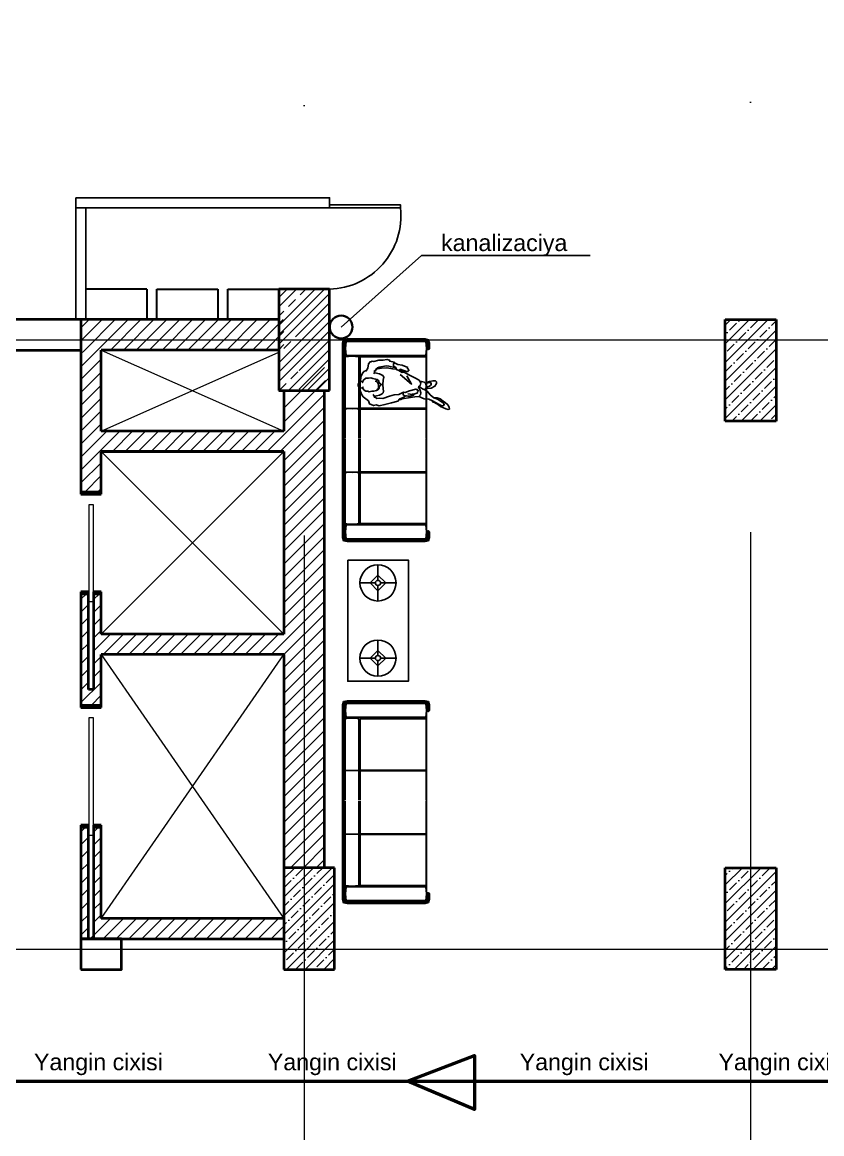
# Model space of a CAD drawing. Header units: millimetres. Extents: x 1531071 to 1560283, y -701792 to -691067.
# Drawn here: x 1546633 to 1547421, y -698457 to -697362 of the extents above; entities that cross this region are included whole.
import ezdxf

# ---------------------------------------------------------------- set-up
doc = ezdxf.new("R2010")
doc.units = ezdxf.units.MM
doc.header["$LTSCALE"] = 20
doc.header["$MEASUREMENT"] = 0
doc.linetypes.add('Dot & Dashed', pattern=[670.277762, 352.777767, -176.388884, 0, -141.111112])
for name, color, linetype, lineweight in [('0_Ном._пера__5', 5, 'Continuous', 0), ('OXLAR', 6, 'Continuous', 5), ('RAZMERI', 251, 'Continuous', 5), ('wall ext', 30, 'Continuous', 30)]:
    doc.layers.add(name, color=color, linetype=linetype, lineweight=lineweight)
for name, color, linetype in [('elektrika', 40, 'Continuous'), ('mebel', 21, 'Continuous'), ('PLEPO', 8, 'Continuous')]:
    doc.layers.add(name, color=color, linetype=linetype)
for name, color, linetype, lineweight, true_color in [('Двери ArchiCAD_Ном._пера__23', 7, 'Continuous', 40, 0xff6600), ('Двери ArchiCAD_Ном._пера__3', 7, 'Continuous', 20, 0xff6600), ('Двери ArchiCAD_Ном._пера__47', 7, 'Continuous', 25, 0x373737), ('Конструктив - Колонны_Ном._пера__202', 7, 'Continuous', 0, 0x38637a), ('Конструктив - Колонны_Ном._пера__28', 7, 'Continuous', 40, 0xffe4e1), ('Конструктив - Перегородки_Ном._пера__47', 7, 'Continuous', 25, 0x373737)]:
    doc.layers.add(name, color=color, linetype=linetype, lineweight=lineweight, true_color=true_color)
doc.styles.add('СГЕНЕРИР_СТИЛЬ_1', font='arial.ttf')
pattern_1 = [(45, (1539827.054, -704387.138), (-6.36396, 6.36396), [])]
pattern_2 = [(45, (1539827.054, -704387.138), (-9.192387, 9.192387), []), (45, (1539822.458, -704382.542), (-9.192387, 9.192387), [9.749999, -3.25, 0, -3.25])]

# ---------------------------------------------------------------- blocks, each defined once
blk = doc.blocks.new('werr')
at = {"layer": 'mebel'}
for p, q in [((1475467, -813384), (1475475, -813350)), ((1475475, -813350), (1475512, -813343)), ((1475475, -813350), (1475478, -813353)), ((1475478, -813353), (1475493, -813370)), ((1475480, -813384), (1475484, -813360)), ((1475512, -813357), (1475484, -813360)), ((1475494, -813370), (1475503, -813370)), ((1475494, -813505), (1475494, -813370)), ((1475497, -813404), (1475503, -813370)), ((1475503, -813370), (1476286, -813370)), ((1475512, -813343), (1476281, -813343)), ((1476281, -813357), (1475512, -813357)), ((1476281, -813370), (1475512, -813370)), ((1476314, -813351), (1476281, -813343)), ((1476305, -813360), (1476281, -813357)), ((1476295, -813370), (1476286, -813370)), ((1476286, -813370), (1476291, -813404)), ((1476311, -813353), (1476295, -813370)), ((1476295, -813383), (1476295, -813370)), ((1476305, -813360), (1476308, -813384)), ((1476311, -813353), (1476314, -813351)), ((1476314, -813351), (1476322, -813384)), ((1475467, -813505), (1475467, -813384)), ((1475480, -813505), (1475480, -813384)), ((1475494, -813384), (1475494, -813505)), ((1475495, -813438), (1475497, -813404)), ((1475497, -813472), (1475495, -813438)), ((1475503, -813505), (1475497, -813472)), ((1476291, -813472), (1476286, -813505)), ((1476291, -813404), (1476293, -813438)), ((1476293, -813438), (1476291, -813472)), ((1476295, -813430), (1476295, -813384)), ((1476295, -813430), (1476295, -813433)), ((1476299, -813437), (1476295, -813430)), ((1476295, -813433), (1476299, -813443)), ((1476295, -813434), (1476299, -813443)), ((1476295, -813513), (1476295, -813434)), ((1476299, -813437), (1476308, -813440)), ((1476299, -813443), (1476299, -813437)), ((1476299, -813443), (1476308, -813447)), ((1476304, -813445), (1476308, -813447)), ((1476308, -813384), (1476308, -813406)), ((1476308, -813440), (1476308, -813406)), ((1476318, -813437), (1476308, -813440)), ((1476308, -813440), (1476308, -813447)), ((1476308, -813447), (1476308, -813447)), ((1476308, -813447), (1476309, -813447)), ((1476309, -813447), (1476319, -813443)), ((1476318, -813437), (1476322, -813430)), ((1476318, -813443), (1476318, -813437)), ((1476319, -813443), (1476318, -813443)), ((1476322, -813433), (1476319, -813443)), ((1476322, -813384), (1476322, -813395)), ((1476322, -813395), (1476322, -813406)), ((1476322, -813406), (1476322, -813430)), ((1476322, -813430), (1476322, -813433)), ((1476322, -813433), (1476322, -813431)), ((1476322, -813433), (1476322, -813433)), ((1475467, -815176), (1475467, -813505)), ((1475480, -813505), (1475480, -815176)), ((1475492, -813519), (1475526, -813515)), ((1475492, -814323), (1475492, -813519)), ((1475494, -813505), (1475494, -813519)), ((1476286, -813505), (1475503, -813505)), ((1475526, -813515), (1475560, -813513)), ((1475560, -813513), (1475594, -813515)), ((1475594, -813515), (1475627, -813519)), ((1475627, -813519), (1475627, -814323)), ((1475635, -813513), (1475636, -813515)), ((1475636, -813515), (1475641, -813519)), ((1476289, -813519), (1475641, -813519)), ((1475641, -813519), (1475641, -814323)), ((1476287, -813508), (1476287, -813513)), ((1476289, -813519), (1476293, -813515)), ((1476289, -814323), (1476289, -813519)), ((1476293, -813515), (1476295, -813513)), ((1476295, -813513), (1476295, -814329)), ((1475526, -814029), (1475492, -814025)), ((1475494, -814034), (1475494, -814025)), ((1475560, -814028), (1475526, -814029)), ((1475560, -814031), (1475526, -814029)), ((1475594, -814029), (1475560, -814028)), ((1475594, -814029), (1475560, -814031)), ((1475593, -814029), (1475594, -814029)), ((1475594, -814029), (1475593, -814029)), ((1475627, -814025), (1475594, -814029)), ((1475635, -814028), (1475636, -814029)), ((1475636, -814029), (1475635, -814031)), ((1475641, -814025), (1475636, -814029)), ((1476289, -814025), (1475641, -814025)), ((1476293, -814029), (1476289, -814025)), ((1476295, -814028), (1476293, -814029)), ((1476295, -814031), (1476293, -814029)), ((1475526, -814029), (1475492, -814034)), ((1475627, -814034), (1475594, -814029)), ((1475636, -814029), (1475641, -814034)), ((1476289, -814034), (1475641, -814034)), ((1476293, -814029), (1476289, -814034)), ((1475492, -814332), (1475492, -815163)), ((1475627, -815163), (1475627, -814332)), ((1475641, -814332), (1475641, -815163)), ((1476289, -814332), (1476289, -815163)), ((1476295, -815169), (1476295, -814326)), ((1475526, -814656), (1475492, -814652)), ((1475526, -814656), (1475492, -814661)), ((1475494, -814661), (1475494, -814652)), ((1475560, -814655), (1475526, -814656)), ((1475560, -814658), (1475526, -814656)), ((1475594, -814656), (1475560, -814655)), ((1475594, -814656), (1475560, -814658)), ((1475593, -814656), (1475594, -814656)), ((1475594, -814656), (1475593, -814656)), ((1475627, -814652), (1475594, -814656)), ((1475627, -814661), (1475594, -814656)), ((1475635, -814655), (1475636, -814656)), ((1475636, -814656), (1475635, -814658)), ((1475641, -814652), (1475636, -814656)), ((1475636, -814656), (1475641, -814661)), ((1476289, -814652), (1475641, -814652)), ((1476289, -814661), (1475641, -814661)), ((1476293, -814656), (1476289, -814652)), ((1476293, -814656), (1476289, -814661)), ((1476295, -814655), (1476293, -814656)), ((1476295, -814658), (1476293, -814656)), ((1475467, -815298), (1475467, -815176)), ((1475480, -815298), (1475480, -815176)), ((1475492, -815163), (1475526, -815167)), ((1475494, -815176), (1475494, -815163)), ((1475494, -815298), (1475494, -815176)), ((1475494, -815311), (1475494, -815176)), ((1475495, -815244), (1475497, -815210)), ((1475497, -815210), (1475503, -815176)), ((1475503, -815176), (1476286, -815176)), ((1475526, -815167), (1475560, -815169)), ((1475560, -815169), (1475594, -815167)), ((1475594, -815167), (1475627, -815163)), ((1475635, -815169), (1475641, -815163)), ((1475641, -815163), (1476289, -815163)), ((1476286, -815176), (1476291, -815210)), ((1476287, -815179), (1476286, -815179)), ((1476287, -815169), (1476287, -815179)), ((1476289, -815163), (1476295, -815169)), ((1476291, -815210), (1476293, -815244)), ((1476295, -815248), (1476295, -815169)), ((1475475, -815332), (1475467, -815298)), ((1475475, -815332), (1475478, -815329)), ((1475512, -815338), (1475475, -815332)), ((1475478, -815329), (1475484, -815322)), ((1475484, -815322), (1475480, -815298)), ((1475490, -815314), (1475484, -815322)), ((1475484, -815322), (1475512, -815325)), ((1475490, -815314), (1475493, -815311)), ((1476295, -815311), (1475494, -815311)), ((1475497, -815278), (1475495, -815244)), ((1475503, -815311), (1475497, -815278)), ((1476286, -815311), (1475503, -815311)), ((1475512, -815311), (1476281, -815311)), ((1475512, -815325), (1476281, -815325)), ((1476281, -815338), (1475512, -815338)), ((1476281, -815325), (1476305, -815321)), ((1476281, -815338), (1476314, -815331)), ((1476291, -815278), (1476286, -815311)), ((1476293, -815244), (1476291, -815278)), ((1476295, -815248), (1476299, -815239)), ((1476295, -815252), (1476299, -815245)), ((1476295, -815298), (1476295, -815248)), ((1476295, -815299), (1476295, -815311)), ((1476298, -815315), (1476295, -815312)), ((1476305, -815321), (1476298, -815315)), ((1476308, -815235), (1476299, -815239)), ((1476299, -815239), (1476299, -815245)), ((1476299, -815245), (1476308, -815242)), ((1476304, -815237), (1476308, -815235)), ((1476308, -815298), (1476305, -815321)), ((1476305, -815321), (1476311, -815328)), ((1476308, -815235), (1476308, -815235)), ((1476309, -815235), (1476308, -815235)), ((1476308, -815242), (1476308, -815235)), ((1476308, -815242), (1476318, -815245)), ((1476308, -815275), (1476308, -815242)), ((1476308, -815275), (1476308, -815298)), ((1476319, -815239), (1476309, -815235)), ((1476314, -815331), (1476311, -815328)), ((1476314, -815331), (1476322, -815298)), ((1476319, -815239), (1476318, -815239)), ((1476318, -815245), (1476322, -815252)), ((1476322, -815248), (1476319, -815239)), ((1476322, -815248), (1476322, -815250)), ((1476322, -815248), (1476322, -815248)), ((1476322, -815252), (1476322, -815248)), ((1476322, -815298), (1476322, -815252))]:
    blk.add_line(p, q, dxfattribs=at)
blk = doc.blocks.new('Lamp - Table')
at = {"linetype": 'Continuous'}
for p, q in [((0, 7), (0, 1)), ((-1, 0), (-7, 0)), ((0, 3), (-3, 0)), ((-3, 0), (0, -3)), ((3, 0), (0, 3)), ((0, -3), (3, 0)), ((1, 0), (7, 0)), ((0, -1), (0, -7))]:
    blk.add_line(p, q, dxfattribs=at)
for radius in [7, 1]:
    blk.add_circle((0, 0), radius, dxfattribs=at)

msp = doc.modelspace()

# ---------------------------------------------------------------- hatches: boundary and pattern name
at = {"layer": 'Конструктив - Колонны_Ном._пера__202', "linetype": 'Continuous'}
h = msp.add_hatch(dxfattribs=at)
h.set_pattern_fill('БЛОКИ_ЭФФЕКТИВНЫЕ', color=1, scale=0.1, style=0, pattern_type=2)
h.set_pattern_definition(pattern_1)
h.paths.add_polyline_path([(1546691.1, -697684.9), (1546891.1, -697684.9), (1546891.1, -697654.9), (1546691.1, -697654.9)])
h = msp.add_hatch(dxfattribs=at)
h.set_pattern_fill('ЖЕЛЕЗОБЕТОН__ГОСТ_', color=1, scale=0.1, style=0, pattern_type=2)
h.set_pattern_definition(pattern_2)
h.paths.add_polyline_path([(1547326.1, -697654.9), (1547376.1, -697654.9), (1547376.1, -697754.9), (1547326.1, -697754.9)])
h = msp.add_hatch(dxfattribs=at)
h.set_pattern_fill('БЛОКИ_ЭФФЕКТИВНЫЕ', color=1, scale=0.1, style=0, pattern_type=2)
h.set_pattern_definition(pattern_1)
h.paths.add_polyline_path([(1546711.1, -697684.9), (1546691.1, -697684.9), (1546691.1, -697824.9), (1546711.1, -697824.9)])
h = msp.add_hatch(dxfattribs=at)
h.set_pattern_fill('БЛОКИ_ЭФФЕКТИВНЫЕ', color=1, scale=0.1, style=0, pattern_type=2)
h.set_pattern_definition(pattern_1)
h.paths.add_polyline_path([(1546711.1, -697784.9), (1546891.1, -697784.9), (1546891.1, -697764.9), (1546711.1, -697764.9)])
h = msp.add_hatch(dxfattribs=at)
h.set_pattern_fill('БЛОКИ_ЭФФЕКТИВНЫЕ', color=1, scale=0.1, style=0, pattern_type=2)
h.set_pattern_definition(pattern_1)
h.paths.add_polyline_path([(1546691.1, -698034.9), (1546711.1, -698034.9), (1546711.1, -697924.9), (1546703.6, -697924.9), (1546703.6, -698019.4), (1546698.6, -698019.4), (1546698.6, -697924.9), (1546691.1, -697924.9)])
h = msp.add_hatch(dxfattribs=at)
h.set_pattern_fill('БЛОКИ_ЭФФЕКТИВНЫЕ', color=1, scale=0.1, style=0, pattern_type=2)
h.set_pattern_definition(pattern_1)
h.paths.add_polyline_path([(1546711.1, -697984.9), (1546891.1, -697984.9), (1546891.1, -697964.9), (1546711.1, -697964.9)])
h = msp.add_hatch(dxfattribs=at)
h.set_pattern_fill('БЛОКИ_ЭФФЕКТИВНЫЕ', color=1, scale=0.1, style=0, pattern_type=2)
h.set_pattern_definition(pattern_1)
h.paths.add_polyline_path([(1546691.1, -698154.9), (1546691.1, -698264.9), (1546698.6, -698257.4), (1546698.6, -698154.9)])
h = msp.add_hatch(dxfattribs=at)
h.set_pattern_fill('БЛОКИ_ЭФФЕКТИВНЫЕ', color=1, scale=0.1, style=0, pattern_type=2)
h.set_pattern_definition(pattern_1)
h.paths.add_polyline_path([(1546703.6, -698252.4), (1546711.1, -698244.9), (1546711.1, -698154.9), (1546703.6, -698154.9)])
h = msp.add_hatch(dxfattribs=at)
h.set_pattern_fill('ЖЕЛЕЗОБЕТОН__ГОСТ_', color=1, scale=0.1, style=0, pattern_type=2)
h.set_pattern_definition(pattern_2)
h.paths.add_polyline_path([(1546891.1, -698294.9), (1546941.1, -698294.9), (1546941.1, -698194.9), (1546891.1, -698194.9)])
h = msp.add_hatch(dxfattribs=at)
h.set_pattern_fill('ЖЕЛЕЗОБЕТОН__ГОСТ_', color=1, scale=0.1, style=0, pattern_type=2)
h.set_pattern_definition(pattern_2)
h.paths.add_polyline_path([(1547326.1, -698194.9), (1547376.1, -698194.9), (1547376.1, -698294.9), (1547326.1, -698294.9)])
h = msp.add_hatch(dxfattribs=at)
h.set_pattern_fill('БЛОКИ_ЭФФЕКТИВНЫЕ', color=1, scale=0.1, style=0, pattern_type=2)
h.set_pattern_definition(pattern_1)
h.paths.add_polyline_path([(1546891.1, -698244.9), (1546711.1, -698244.9), (1546691.1, -698264.9), (1546891.1, -698264.9)])

# ---------------------------------------------------------------- linework, layer by layer
at = {"color": 0, "lineweight": 30, "ltscale": 0.5}
msp.add_line((1546755.9, -697624.9), (1546695.9, -697624.9), dxfattribs=at)
at = {"color": 0, "ltscale": 0.5}
msp.add_line((1546703.6, -698264.9), (1546691.1, -698264.9), dxfattribs=at)
at = {"color": 0, "lineweight": 30, "ltscale": 0.5, "flags": 128}
for points in [[(1546755.9, -697624.9), (1546755.9, -697654.9)], [(1546765.9, -697654.9), (1546765.9, -697624.9)], [(1546765.9, -697624.9), (1546825.9, -697624.9)], [(1546825.9, -697624.9), (1546825.9, -697654.9)], [(1546835.9, -697624.9), (1546886.1, -697624.9)], [(1546835.9, -697654.9), (1546835.9, -697624.9)]]:
    msp.add_lwpolyline(points, dxfattribs=at)
at = {"layer": '0_Ном._пера__5', "color": 0, "linetype": 'Continuous'}
for p, q in [((1546711.1, -697684.9), (1546891.1, -697764.9)), ((1546711.1, -697764.9), (1546886.1, -697687.1)), ((1546711.1, -697964.9), (1546891.1, -697784.9)), ((1546711.1, -697784.9), (1546891.1, -697964.9)), ((1546711.1, -698244.9), (1546891.1, -697984.9)), ((1546711.1, -697984.9), (1546891.1, -698244.9))]:
    msp.add_line(p, q, dxfattribs=at)
at = {"layer": 'OXLAR', "color": 6, "linetype": 'Dot & Dashed', "ltscale": 0.15}
for p, q in [((1546911.1, -695856.6), (1546911.1, -699160.2)), ((1547351.1, -695853.3), (1547351.1, -699157)), ((1544397.2, -697674.9), (1550288.3, -697674.9)), ((1544397.2, -698274.9), (1550288.3, -698274.9))]:
    msp.add_line(p, q, dxfattribs=at)
at = {"layer": 'PLEPO', "color": 1}
for p, q in [((1546999.7, -697697.5, -45.4), (1546999, -697698.4, -45.4)), ((1546999, -697698.4, -45.4), (1546999.1, -697700.2, -45.4)), ((1546999.1, -697700.2, -45.4), (1546999.9, -697701.4, -45.4)), ((1546984.2, -697715.5, -45.4), (1546984.9, -697717.7, -45.4)), ((1546985.2, -697719.9, -45.4), (1546984.7, -697722.2, -45.4)), ((1547009.3, -697727.1, -45.4), (1547008.5, -697727.8, -45.4)), ((1547008.5, -697727.8, -45.4), (1547008.5, -697728.8, -45.4)), ((1547008.5, -697728.8, -45.4), (1547009.4, -697729.7, -45.4)), ((1547009.4, -697729.7, -45.4), (1547010.4, -697729.9, -45.4)), ((1547015.4, -697728.2, -45.4), (1547013.4, -697728, -45.4)), ((1547016.7, -697728.6, -45.4), (1547015.4, -697728.2, -45.4)), ((1547018, -697728.5, -45.4), (1547016.7, -697728.6, -45.4)), ((1547019.2, -697728.5, -45.4), (1547018, -697728.5, -45.4))]:
    msp.add_line(p, q, dxfattribs=at)
at = {"layer": 'PLEPO', "color": 1, "elevation": -45.4}
for points in [[(1546966.5, -697715.5), (1546966.8, -697711.2), (1546968.1, -697708.4), (1546970, -697706), (1546971.5, -697705.5), (1546972.2, -697705.5), (1546973.8, -697702.7), (1546974.4, -697698.4), (1546976.1, -697696.5), (1546976.8, -697696.5), (1546978.2, -697695.9), (1546979.6, -697696.2), (1546984.7, -697694.9), (1546988.7, -697694.9), (1546992.8, -697694.1), (1546995.2, -697694.9), (1546995.5, -697695.9), (1546999.9, -697696.8), (1547000.7, -697697.9), (1547003.4, -697699.2), (1547007.7, -697699.8), (1547013.1, -697702.2), (1547012.7, -697702.8), (1547013.7, -697703.5), (1547013.8, -697704.3), (1547014.3, -697705.2), (1547013.7, -697705.7), (1547013.1, -697705.7), (1547012.9, -697706.3), (1547005.8, -697703.8), (1547005.3, -697704.3), (1547008.6, -697706.6), (1547007.8, -697707), (1547004.5, -697705.1), (1547002.1, -697704.1), (1547001.5, -697702.2), (1547000.5, -697701.4), (1547000.2, -697702), (1546994.5, -697700.8), (1546992, -697700.5), (1546984.9, -697701.7), (1546983.3, -697702.4), (1546983.1, -697703.5), (1546982.2, -697703.2), (1546981.5, -697705.5), (1546980.4, -697705.2), (1546980.4, -697707.1), (1546979.8, -697708.2)], [(1546980.6, -697707.4), (1546985.3, -697708.2), (1546988.7, -697710.1), (1546989.6, -697711.7), (1546989, -697714.4), (1546988.5, -697718.8), (1546989, -697723.1), (1546989.4, -697725.3), (1546988.8, -697727.2), (1546987.9, -697728), (1546985.2, -697729.4), (1546982.5, -697729.9), (1546980.4, -697730.2)], [(1546983.3, -697703.3), (1546987.2, -697702.7), (1546992.6, -697702.4), (1546998.3, -697703.5), (1547001.6, -697703.8)], [(1547009.1, -697706.3), (1547015, -697709.6), (1547020.3, -697712.3), (1547024.3, -697714.7), (1547026.2, -697717.1), (1547025.3, -697719.9), (1547023.8, -697721), (1547025.3, -697724.7), (1547026, -697727.1), (1547025.6, -697729), (1547024.1, -697730.5), (1547020.2, -697731), (1547015.9, -697731.6), (1547007.8, -697732.9), (1547005.8, -697733.9)], [(1547005.8, -697709), (1547016.9, -697718.4), (1547012.1, -697710.4)], [(1546982.6, -697724.2), (1546983.9, -697723.1), (1546984.2, -697721), (1546984.4, -697718.4), (1546983, -697716.1), (1546981.5, -697715.7), (1546982.2, -697715.5), (1546982.5, -697714.4), (1546981.5, -697713.6)], [(1547024.1, -697721.2), (1547025.6, -697721.8), (1547027.8, -697723.1), (1547030, -697724.1), (1547032.2, -697725.5), (1547035.2, -697729), (1547038.9, -697732.1), (1547042.4, -697733.4), (1547048.5, -697737.2), (1547049.2, -697738.6), (1547048.5, -697739.6), (1547046.8, -697739.7), (1547043.3, -697738.1), (1547040.5, -697736.4), (1547037.4, -697734.8), (1547034, -697733.2), (1547029.4, -697732.8), (1547027.2, -697732), (1547024.5, -697730.5)], [(1547030.2, -697723.4), (1547031.3, -697722), (1547031.3, -697720.6), (1547031, -697718.2), (1547029.4, -697716.5), (1547026.7, -697716), (1547025.7, -697716.1)], [(1547031.6, -697721.4), (1547034, -697720.9), (1547035.7, -697719.8), (1547036.3, -697718.7), (1547036.3, -697717.4), (1547034.8, -697716.8), (1547032.1, -697717.4), (1547030.8, -697717.9)], [(1547031, -697717.2), (1547034.6, -697716), (1547038.2, -697715.2), (1547040.5, -697715.3), (1547041.6, -697716.3), (1547041.4, -697717.9), (1547040, -697720.6), (1547036.3, -697722.5), (1547031.6, -697722.8)], [(1546978.8, -697728.6), (1546979.8, -697729.4), (1546980.1, -697731.2), (1546981.2, -697731.2), (1546982.6, -697732.6), (1546985.2, -697732.3), (1546988.7, -697732.6), (1546995.3, -697730.2), (1546999.9, -697729.1), (1547004.3, -697728.8), (1547008.9, -697726.4), (1547010.7, -697726.6), (1547015, -697725), (1547021, -697723.3), (1547021.8, -697723.7), (1547022.6, -697723.7), (1547022.7, -697724.5), (1547023.7, -697725), (1547022.6, -697726.3), (1547023, -697726.9), (1547019.2, -697728.5), (1547018.9, -697729.4), (1547015.7, -697730.2), (1547013.1, -697730.2), (1547011.6, -697729.9), (1547010.7, -697730.4), (1547009.6, -697731.3), (1547005.3, -697733.1), (1547003.5, -697735.3), (1546997.2, -697737), (1546990.6, -697738.6), (1546984.9, -697739.7), (1546982, -697738.9), (1546979.5, -697739.6), (1546975.4, -697738), (1546974.6, -697735), (1546971.9, -697732.8), (1546969.3, -697731), (1546967.6, -697728.5), (1546966.3, -697724.8), (1546966.3, -697722.6)], [(1547039.5, -697732), (1547042, -697731.8), (1547045.1, -697732.9), (1547048.1, -697735.3), (1547050.1, -697736.6), (1547052.7, -697738.9), (1547054.1, -697741), (1547054.2, -697743), (1547053, -697743.4), (1547050.6, -697742.9), (1547047.6, -697741.5), (1547045.5, -697740.4), (1547043.3, -697738.8), (1547039.4, -697736.7), (1547037.9, -697736.1), (1547037.3, -697735)]]:
    msp.add_lwpolyline(points, dxfattribs=at)
msp.add_lwpolyline([(1546987, -697718.4), (1546986.1, -697717.7), (1546985, -697717.2), (1546984.5, -697715.2), (1546983, -697713.8), (1546978.7, -697712.8), (1546976.8, -697712.2), (1546974.6, -697712.5), (1546971.9, -697712.7), (1546969.8, -697714.1), (1546968.9, -697715.5), (1546968.7, -697717.1), (1546968.4, -697716), (1546966.8, -697715.7), (1546965.5, -697716.5), (1546964.4, -697718.4), (1546964.4, -697720.1), (1546964.9, -697721.4), (1546966.3, -697722.2), (1546968.2, -697722.3), (1546969, -697721.4), (1546969, -697722.9), (1546970.3, -697724.5), (1546972, -697725.5), (1546973.8, -697725.5), (1546975.2, -697726), (1546977.7, -697725.5), (1546979.6, -697725.3), (1546982.2, -697724.8), (1546983.6, -697724.1), (1546985, -697722.5), (1546985.3, -697720.4), (1546986, -697720), (1546987.1, -697718.9)], close=True, dxfattribs=at)
at = {"layer": 'wall ext', "color": 0, "lineweight": -3, "ltscale": 0.5}
for points in [[(1546936.1, -697544.9), (1546936.1, -697534.9), (1546685.9, -697534.9)], [(1546685.9, -697654.9), (1546685.9, -697534.9)], [(1546926.1, -697544.9), (1546686.1, -697544.9)], [(1546695.9, -697654.9), (1546695.9, -697544.9)], [(1546926.1, -697544.9), (1546936.1, -697544.9)]]:
    msp.add_lwpolyline(points, dxfattribs=at)
at = {"layer": 'wall ext', "color": 32, "lineweight": -3, "ltscale": 0.5, "true_color": 0xcd6928}
msp.add_lwpolyline([(1547006.1, -697544.9), (1546936.1, -697544.9), (1546936.1, -697542), (1547006.1, -697542)], close=True, dxfattribs=at)
msp.add_lwpolyline([(1546936.1, -697544.9), (1547006.1, -697544.9, -0.437489), (1546936.1, -697624.9, -1.02754)], format="xyb", dxfattribs=at)
at = {"layer": 'wall ext', "color": 4, "lineweight": -3, "ltscale": 0.5}
msp.add_lwpolyline([(1546947.5, -697662.2), (1547026.7, -697591.9), (1547192.8, -697591.9)], dxfattribs=at)
at = {"layer": 'wall ext', "color": 0, "lineweight": -3, "ltscale": 0.5}
msp.add_lwpolyline([(1546954, -697891.7), (1547013.8, -697891.7), (1547013.8, -698011.1), (1546954, -698011.1)], close=True, dxfattribs=at)
at = {"layer": 'wall ext', "color": 1, "lineweight": 50, "ltscale": 0.5}
msp.add_lwpolyline([(1546337.5, -698405.1), (1548262.4, -698405.1), (1548261.2, -698237.7)], dxfattribs=at)
msp.add_lwpolyline([(1547013, -698405.1), (1547078.8, -698379.8), (1547078.8, -698433), (1547013, -698405.1)], close=True, dxfattribs=at)
at = {"layer": 'wall ext', "color": 4, "lineweight": 35, "ltscale": 0.5}
msp.add_circle((1546947.5, -697662.2), 11.2, dxfattribs=at)
at = {"layer": 'Двери ArchiCAD_Ном._пера__23', "color": 0, "linetype": 'Continuous'}
for p, q in [((1546711.1, -697824.9), (1546691.1, -697824.9)), ((1546691.1, -697824.9), (1546691.1, -697826.9)), ((1546691.1, -697826.9), (1546711.1, -697826.9)), ((1546711.1, -697826.9), (1546711.1, -697824.9)), ((1546698.6, -697922.9), (1546691.1, -697922.9)), ((1546691.1, -697922.9), (1546691.1, -697924.9)), ((1546691.1, -697924.9), (1546698.6, -697924.9)), ((1546698.6, -697924.9), (1546698.6, -697922.9)), ((1546711.1, -697922.9), (1546703.6, -697922.9)), ((1546703.6, -697922.9), (1546703.6, -697924.9)), ((1546703.6, -697924.9), (1546711.1, -697924.9)), ((1546711.1, -697924.9), (1546711.1, -697922.9)), ((1546711.1, -698034.9), (1546691.1, -698034.9)), ((1546691.1, -698034.9), (1546691.1, -698036.9)), ((1546691.1, -698036.9), (1546711.1, -698036.9)), ((1546711.1, -698036.9), (1546711.1, -698034.9)), ((1546698.6, -698152.9), (1546691.1, -698152.9)), ((1546691.1, -698152.9), (1546691.1, -698154.9)), ((1546691.1, -698154.9), (1546698.6, -698154.9)), ((1546698.6, -698154.9), (1546698.6, -698152.9)), ((1546711.1, -698152.9), (1546703.6, -698152.9)), ((1546703.6, -698152.9), (1546703.6, -698154.9)), ((1546703.6, -698154.9), (1546711.1, -698154.9)), ((1546711.1, -698154.9), (1546711.1, -698152.9))]:
    msp.add_line(p, q, dxfattribs=at)
at = {"layer": 'Двери ArchiCAD_Ном._пера__3', "color": 0, "linetype": 'Continuous'}
for p, q in [((1546699.1, -697932.9), (1546699.1, -697836.9)), ((1546699.1, -697836.9), (1546703.1, -697836.9)), ((1546703.1, -697836.9), (1546703.1, -697932.9)), ((1546703.1, -697932.9), (1546699.1, -697932.9)), ((1546699.1, -698162.9), (1546699.1, -698046.9)), ((1546699.1, -698046.9), (1546703.1, -698046.9)), ((1546703.1, -698046.9), (1546703.1, -698162.9)), ((1546703.1, -698162.9), (1546699.1, -698162.9))]:
    msp.add_line(p, q, dxfattribs=at)
at = {"layer": 'Двери ArchiCAD_Ном._пера__47', "color": 0, "linetype": 'Continuous'}
for p, q in [((1546691.1, -697824.9), (1546711.1, -697824.9)), ((1546691.1, -697924.9), (1546698.6, -697924.9)), ((1546703.6, -697924.9), (1546711.1, -697924.9)), ((1546691.1, -698034.9), (1546711.1, -698034.9)), ((1546691.1, -698154.9), (1546698.6, -698154.9)), ((1546703.6, -698154.9), (1546711.1, -698154.9))]:
    msp.add_line(p, q, dxfattribs=at)
at = {"layer": 'Конструктив - Колонны_Ном._пера__202', "color": 1, "linetype": 'Continuous'}
for p, q in [((1546886.1, -697642.4), (1546903.6, -697624.9)), ((1546886.1, -697660.7), (1546922, -697624.9)), ((1546886.1, -697669.9), (1546931.1, -697624.9)), ((1546886.1, -697679.1), (1546936.1, -697629.1)), ((1546886.4, -697632.9), (1546893.3, -697626)), ((1546907.1, -697630.6), (1546912.8, -697624.9)), ((1546895.6, -697642.1), (1546902.5, -697635.2)), ((1546904.8, -697651.3), (1546911.7, -697644.4)), ((1546906.1, -697668.3), (1546936.1, -697638.3)), ((1546886.1, -697651.6), (1546891, -697646.7)), ((1546886.1, -697697.5), (1546936.1, -697647.5)), ((1546893.3, -697662.8), (1546900.2, -697655.9)), ((1546925.5, -697649), (1546926.1, -697648.3)), ((1546886.1, -697706.7), (1546936.1, -697656.7)), ((1546886.1, -697715.9), (1546936.1, -697665.9)), ((1546886.1, -697669.9), (1546888.7, -697667.4)), ((1546902.5, -697672), (1546909.4, -697665.1)), ((1546923.2, -697669.7), (1546926.1, -697666.7)), ((1546891, -697683.5), (1546897.9, -697676.6)), ((1546906.1, -697705.1), (1546936.1, -697675.1)), ((1546909.4, -697701.8), (1546936.1, -697675.1)), ((1546886.1, -697688.3), (1546886.4, -697688.1)), ((1546895.5, -697724.9), (1546936.1, -697684.3)), ((1546900.2, -697692.7), (1546907.1, -697685.8)), ((1546888.7, -697704.1), (1546895.6, -697697.3)), ((1546906.1, -697723.5), (1546936.1, -697693.5)), ((1546891.1, -697742.2), (1546931.1, -697702.2)), ((1546897.9, -697713.3), (1546904.8, -697706.4)), ((1546913.9, -697724.9), (1546936.1, -697702.7)), ((1546886.4, -697724.8), (1546893.3, -697717.9)), ((1546892.1, -697754.9), (1546932.1, -697714.9)), ((1546907.1, -697722.5), (1546914, -697715.6)), ((1546923.1, -697724.9), (1546936.1, -697711.9)), ((1546886.1, -697725.8), (1546887, -697724.9)), ((1546891.1, -697768.5), (1546931.1, -697728.5)), ((1546923.1, -697724.9), (1546923.2, -697724.8)), ((1546891.1, -697781.3), (1546931.1, -697741.3)), ((1546891.1, -697794), (1546930.2, -697754.9)), ((1546891.1, -697806.7), (1546931.1, -697766.7)), ((1546891.1, -697819.4), (1546931.1, -697779.4)), ((1546891.1, -697832.2), (1546931.1, -697792.2)), ((1546891.1, -697844.9), (1546931.1, -697804.9)), ((1546891.1, -697857.6), (1546931.1, -697817.6)), ((1546891.1, -697870.4), (1546931.1, -697830.4)), ((1546891.1, -697883.1), (1546931.1, -697843.1)), ((1546891.1, -697895.8), (1546931.1, -697855.8)), ((1546891.1, -697908.5), (1546931.1, -697868.5)), ((1546891.1, -697921.3), (1546931.1, -697881.3)), ((1546891.1, -697934), (1546931.1, -697894)), ((1546891.1, -697946.7), (1546931.1, -697906.7)), ((1546891.1, -697959.4), (1546931.1, -697919.4)), ((1546891.1, -697972.2), (1546931.1, -697932.2)), ((1546891.1, -697984.9), (1546931.1, -697944.9)), ((1546891.1, -697997.6), (1546931.1, -697957.6)), ((1546891.1, -698010.4), (1546931.1, -697970.4)), ((1546891.1, -698023.1), (1546931.1, -697983.1)), ((1546891.1, -698035.8), (1546931.1, -697995.8)), ((1546891.1, -698048.5), (1546931.1, -698008.5)), ((1546891.1, -698061.3), (1546931.1, -698021.3)), ((1546891.1, -698074), (1546931.1, -698034)), ((1546891.1, -698086.7), (1546931.1, -698046.7)), ((1546891.1, -698099.5), (1546931.1, -698059.5)), ((1546891.1, -698112.2), (1546931.1, -698072.2)), ((1546891.1, -698124.9), (1546931.1, -698084.9)), ((1546891.1, -698137.6), (1546931.1, -698097.6)), ((1546891.1, -698150.4), (1546931.1, -698110.4)), ((1546891.1, -698163.1), (1546931.1, -698123.1)), ((1546891.1, -698175.8), (1546931.1, -698135.8)), ((1546891.1, -698188.5), (1546931.1, -698148.5)), ((1546897.5, -698194.9), (1546931.1, -698161.3)), ((1546910.3, -698194.9), (1546931.1, -698174)), ((1546923, -698194.9), (1546931.1, -698186.7))]:
    msp.add_line(p, q, dxfattribs=at)
at = {"layer": 'Конструктив - Колонны_Ном._пера__28', "color": 0, "linetype": 'Continuous'}
for p, q in [((1546936.1, -697624.9), (1546886.1, -697624.9)), ((1546886.1, -697624.9), (1546886.1, -697724.9)), ((1546931.1, -697624.9), (1546931.1, -697624.9)), ((1546936.1, -697724.8), (1546936.1, -697624.9)), ((1546936.1, -697624.9), (1546936.1, -697624.9)), ((1547326.1, -697654.9), (1547376.1, -697654.9)), ((1547326.1, -697754.9), (1547326.1, -697654.9)), ((1547376.1, -697654.9), (1547376.1, -697754.9)), ((1546886.1, -697684.9), (1546711.1, -697684.9)), ((1546886.1, -697724.9), (1546936.1, -697724.9)), ((1546931.1, -697724.9), (1546931.1, -697724.8)), ((1546931.1, -697994.9), (1546931.1, -697724.9)), ((1546936.1, -697724.9), (1546936.1, -697724.8)), ((1547376.1, -697754.9), (1547326.1, -697754.9)), ((1546891.1, -697784.9), (1546711.1, -697784.9)), ((1546698.6, -698019.4), (1546698.6, -697924.9)), ((1546703.6, -697924.9), (1546703.6, -698019.4)), ((1546891.1, -697984.9), (1546711.1, -697984.9)), ((1546703.6, -698019.4), (1546698.6, -698019.4)), ((1546698.6, -698264.9), (1546698.6, -698154.9)), ((1546703.6, -698154.9), (1546703.6, -698264.9)), ((1546941.1, -698194.9), (1546891.1, -698194.9)), ((1546891.1, -698194.9), (1546891.1, -698294.9)), ((1546941.1, -698294.9), (1546941.1, -698194.9)), ((1547326.1, -698194.9), (1547376.1, -698194.9)), ((1547326.1, -698294.9), (1547326.1, -698194.9)), ((1547376.1, -698194.9), (1547376.1, -698294.9)), ((1546891.1, -698294.9), (1546941.1, -698294.9)), ((1547376.1, -698294.9), (1547326.1, -698294.9))]:
    msp.add_line(p, q, dxfattribs=at)
at = {"layer": 'Конструктив - Колонны_Ном._пера__28', "color": 0, "linetype": 'Continuous', "flags": 128}
for points in [[(1546691.1, -697654.9), (1546271.1, -697654.9)], [(1546691.1, -697654.9), (1546691.1, -697824.9)], [(1546886.1, -697654.9), (1546691.1, -697654.9)], [(1546521.1, -697684.9), (1546691.1, -697684.9)], [(1546711.1, -697764.9), (1546711.1, -697684.9)], [(1546891.1, -697724.9), (1546891.1, -697764.9)], [(1546891.1, -697764.9), (1546711.1, -697764.9)], [(1546711.1, -697824.9), (1546711.1, -697784.9)], [(1546711.1, -697784.9), (1546891.1, -697784.9)], [(1546891.1, -697784.9), (1546891.1, -697964.9)], [(1546691.1, -697924.9), (1546691.1, -698034.9)], [(1546711.1, -697964.9), (1546711.1, -697924.9)], [(1546891.1, -697964.9), (1546711.1, -697964.9)], [(1546711.1, -698034.9), (1546711.1, -697984.9)], [(1546891.1, -697984.9), (1546891.1, -698194.9)], [(1546931.1, -698194.9), (1546931.1, -697994.9)], [(1546691.1, -698154.9), (1546691.1, -698264.9)], [(1546711.1, -698244.9), (1546711.1, -698154.9)], [(1546891.1, -698244.9), (1546711.1, -698244.9)], [(1546691.1, -698264.9), (1546891.1, -698264.9)]]:
    msp.add_lwpolyline(points, dxfattribs=at)
at = {"layer": 'Конструктив - Колонны_Ном._пера__28', "color": 0, "linetype": 'Continuous'}
msp.add_lwpolyline([(1546691.1, -698294.9), (1546731.1, -698294.9), (1546731.1, -698264.9), (1546691.1, -698264.9)], close=True, dxfattribs=at)
at = {"layer": 'Конструктив - Перегородки_Ном._пера__47', "color": 0, "linetype": 'Continuous'}
for p, q in [((1546691.1, -697824.9), (1546711.1, -697824.9)), ((1546691.1, -697924.9), (1546698.6, -697924.9)), ((1546703.6, -697924.9), (1546711.1, -697924.9)), ((1546691.1, -698034.9), (1546711.1, -698034.9)), ((1546691.1, -698154.9), (1546698.6, -698154.9)), ((1546703.6, -698154.9), (1546711.1, -698154.9))]:
    msp.add_line(p, q, dxfattribs=at)
at = {"layer": 'Конструктив - Перегородки_Ном._пера__47', "color": 0, "linetype": 'Continuous', "flags": 128}
for points in [[(1546711.1, -697684.9), (1546886.1, -697684.9)], [(1546711.1, -697984.9), (1546891.1, -697984.9)]]:
    msp.add_lwpolyline(points, dxfattribs=at)

# ---------------------------------------------------------------- block references
at = {"layer": 'elektrika', "xscale": 2.539999999999964, "yscale": 2.539999999999964, "zscale": 2.539999999999964, "rotation": 180}
for p in [(1546983.8, -697914.3), (1546983.8, -697988.3)]:
    msp.add_blockref('Lamp - Table', p, dxfattribs=at)
at = {"layer": 'wall ext', "color": 0, "lineweight": -3, "xscale": 0.1, "yscale": 0.1, "zscale": 0.1}
for p in [(1399402.3, -616339.6), (1399402.3, -616696.1)]:
    msp.add_blockref('werr', p, dxfattribs=at)

# ---------------------------------------------------------------- texts
at = {"layer": 'RAZMERI', "color": 4, "style": 'СГЕНЕРИР_СТИЛЬ_1'}
msp.add_text('kanalizaciya', height=16.355, dxfattribs=at).set_placement((1547046, -697587.4))
at = {"layer": 'RAZMERI', "color": 1, "style": 'СГЕНЕРИР_СТИЛЬ_1'}
for p in [(1546644.8, -698394.3), (1546875.3, -698394.3), (1547123.5, -698394.3), (1547319.4, -698394.3)]:
    msp.add_text('Yangin cixisi', height=16.355, dxfattribs=at).set_placement(p)

doc.saveas('drawing.dxf')
